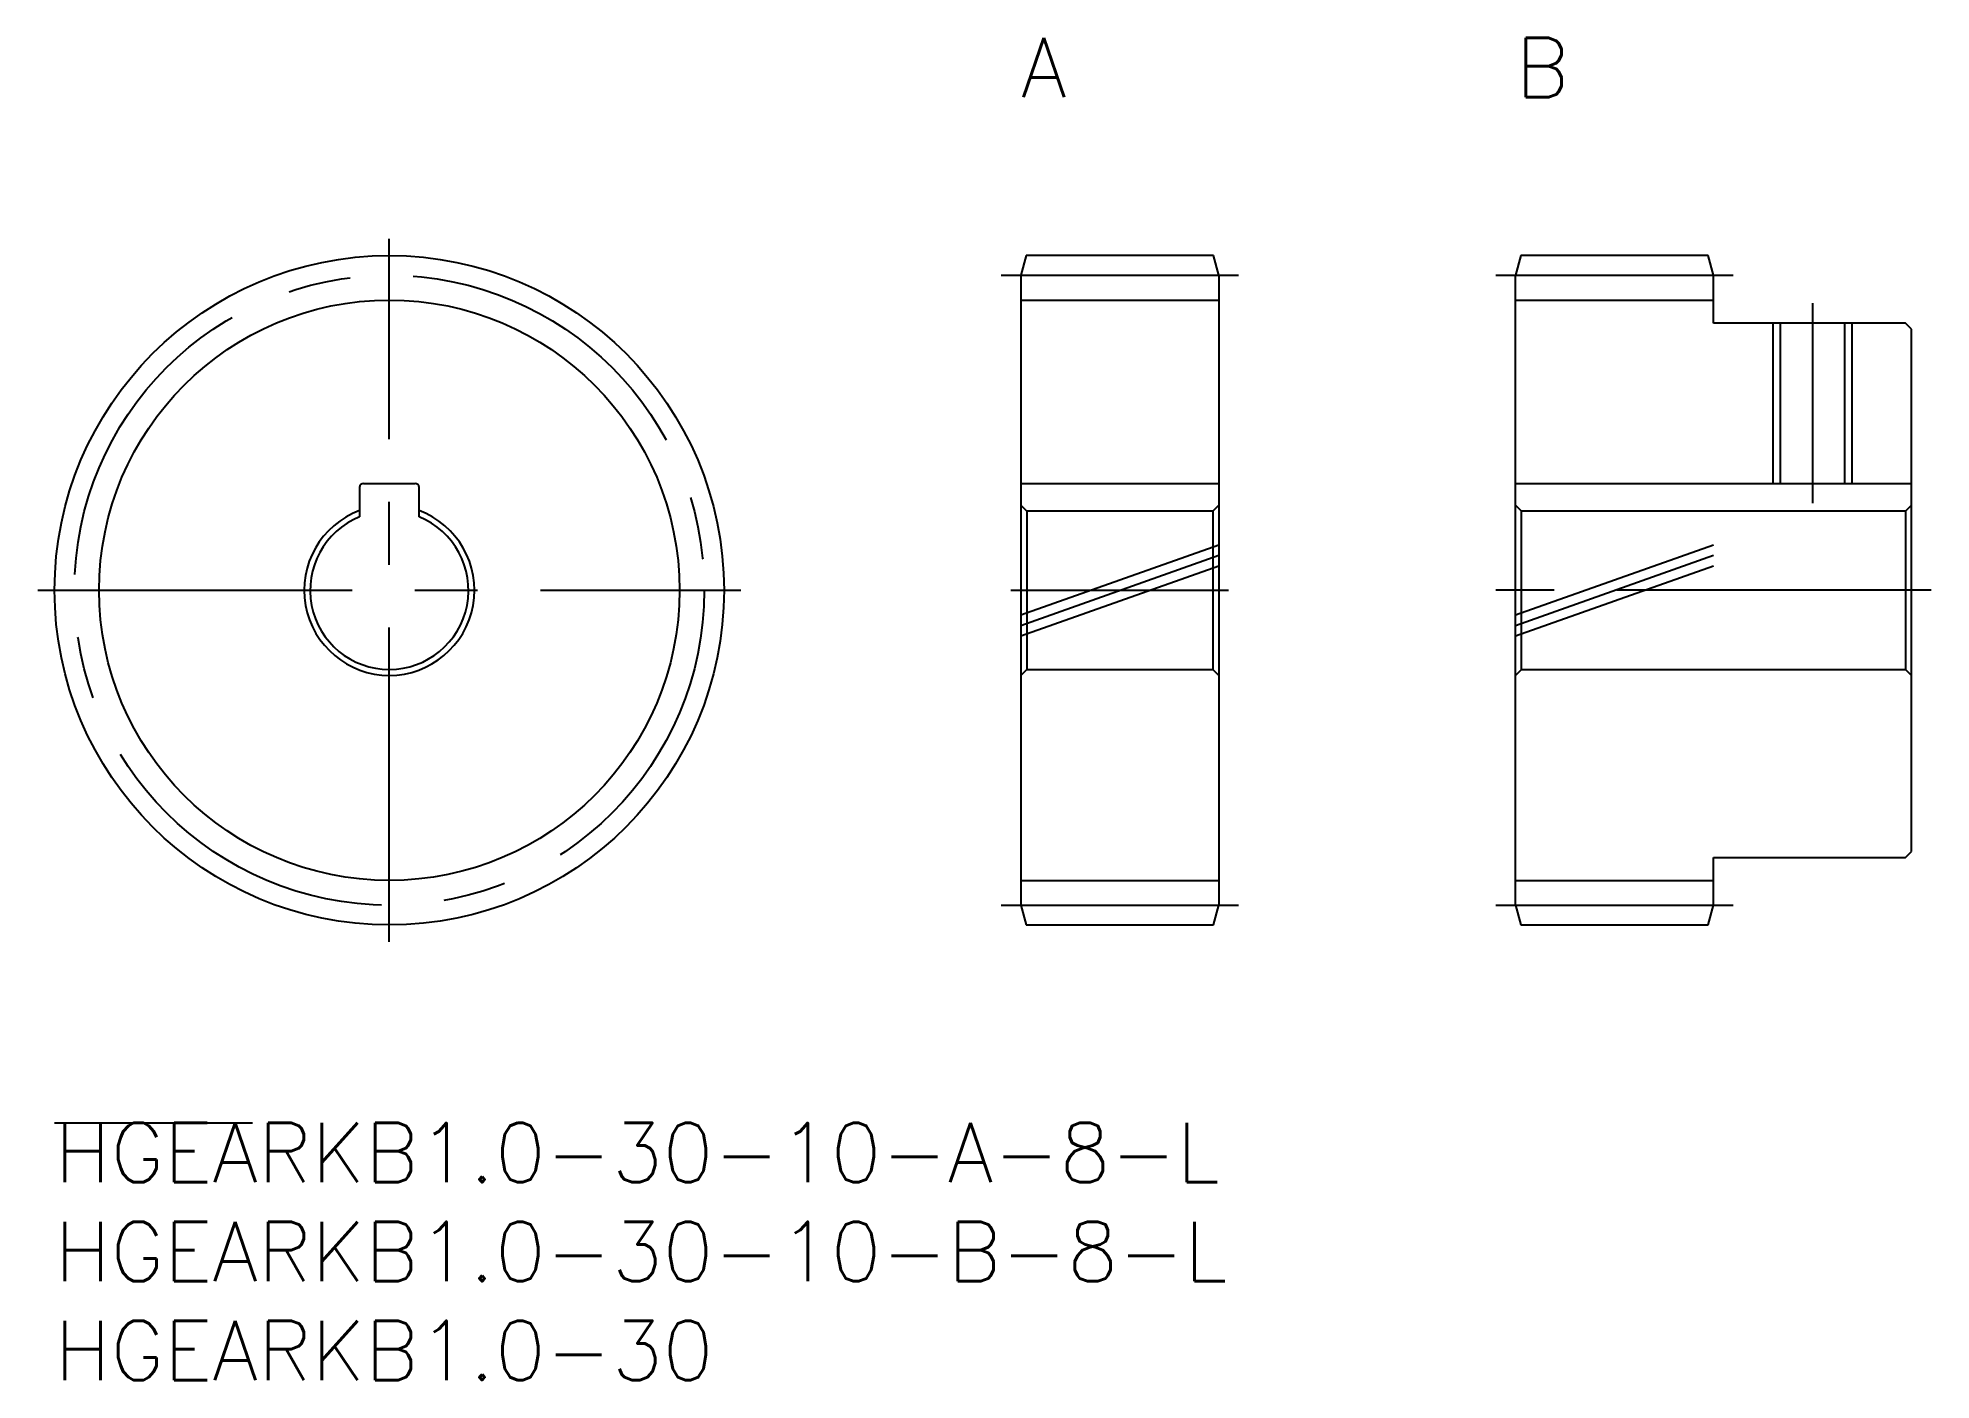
# Model space of a CAD drawing. Extents: x -0.8 to 94.8, y -13 to 54.8.
import ezdxf

# ---------------------------------------------------------------- set-up
doc = ezdxf.new("R2010")
doc.units = 0
doc.header["$LTSCALE"] = 0.5
doc.linetypes.add('CENTER', pattern=[50.8, 31.75, -6.35, 6.35, -6.35])
doc.linetypes.add('PHANTOM', pattern=[63.5, 31.75, -6.35, 6.35, -6.35, 6.35, -6.35])
for name, color, linetype in [('MSM_CENTER', 1, 'CENTER'), ('MSM_CONTINUOUS', 7, 'CONTINUOUS'), ('MSM_IMAGINARY', 6, 'PHANTOM'), ('MSM_NARROW', 5, 'CONTINUOUS'), ('MSM_PART_NUMBER', 7, 'CONTINUOUS')]:
    doc.layers.add(name, color=color, linetype=linetype)
doc.styles.get("Standard").update_dxf_attribs({"font": 'txt.shx', "height": 1, "bigfont": 'bigfont.shx'})

# ---------------------------------------------------------------- blocks, each defined once
blk = doc.blocks.new('*U27')
at = {"layer": 'MSM_PART_NUMBER'}
blk.add_text('HGEARKB1.0-30-10-A-8-L', height=3, dxfattribs=at).set_placement((0, -3))
blk = doc.blocks.new('*U28')
at = {"layer": 'MSM_PART_NUMBER'}
blk.add_text('HGEARKB1.0-30-10-B-8-L', height=3, dxfattribs=at).set_placement((0, -8))
blk = doc.blocks.new('*U29')
at = {"layer": 'MSM_PART_NUMBER'}
blk.add_text('HGEARKB1.0-30', height=3, dxfattribs=at).set_placement((0, -13))

msp = doc.modelspace()

# ---------------------------------------------------------------- linework, layer by layer
at = {"layer": 'MSM_CENTER'}
for p, q in [((16.915, 9.154), (16.915, 44.676)), ((47.83, 42.83), (59.83, 42.83)), ((72.83, 42.83), (84.83, 42.83)), ((88.83, 41.415), (88.83, 31.315)), ((-0.846, 26.915), (34.676, 26.915)), ((48.33, 26.915), (59.33, 26.915)), ((94.83, 26.915), (72.83, 26.915)), ((47.83, 11), (59.83, 11)), ((72.83, 11), (84.83, 11))]:
    msp.add_line(p, q, dxfattribs=at)
msp.add_circle((16.915, 26.915), 15.915, dxfattribs=at)
at = {"layer": 'MSM_CONTINUOUS'}
for p, q in [((49.098, 43.83), (48.83, 42.83)), ((58.562, 43.83), (49.098, 43.83)), ((58.83, 42.83), (58.562, 43.83)), ((74.098, 43.83), (73.83, 42.83)), ((83.562, 43.83), (74.098, 43.83)), ((83.83, 42.83), (83.562, 43.83)), ((48.83, 42.83), (48.83, 11)), ((58.83, 42.83), (58.83, 11)), ((73.83, 11), (73.83, 42.83)), ((83.83, 40.415), (83.83, 42.83)), ((48.83, 41.58), (58.83, 41.58)), ((73.83, 41.58), (83.83, 41.58)), ((93.53, 40.415), (83.83, 40.415)), ((87.209, 40.415), (87.209, 32.315)), ((90.451, 40.415), (90.451, 32.315)), ((93.83, 40.115), (93.53, 40.415)), ((93.83, 13.715), (93.83, 40.115)), ((15.415, 32.115), (15.415, 30.623)), ((15.615, 32.315), (18.215, 32.315)), ((18.415, 30.623), (18.415, 32.115)), ((48.83, 32.315), (58.83, 32.315)), ((73.83, 32.315), (93.83, 32.315)), ((49.13, 30.915), (48.83, 31.215)), ((58.53, 30.915), (49.13, 30.915)), ((49.13, 30.915), (49.13, 22.915)), ((58.83, 31.215), (58.53, 30.915)), ((58.53, 30.915), (58.53, 22.915)), ((74.13, 30.915), (73.83, 31.215)), ((93.53, 30.915), (74.13, 30.915)), ((74.13, 22.915), (74.13, 30.915)), ((93.83, 31.215), (93.53, 30.915)), ((93.53, 30.915), (93.53, 22.915)), ((48.83, 22.615), (49.13, 22.915)), ((49.13, 22.915), (58.53, 22.915)), ((58.53, 22.915), (58.83, 22.615)), ((73.83, 22.615), (74.13, 22.915)), ((74.13, 22.915), (93.53, 22.915)), ((93.53, 22.915), (93.83, 22.615)), ((83.83, 13.415), (93.53, 13.415)), ((83.83, 11), (83.83, 13.415)), ((93.53, 13.415), (93.83, 13.715)), ((48.83, 12.25), (58.83, 12.25)), ((73.83, 12.25), (83.83, 12.25)), ((48.83, 11), (49.098, 10)), ((58.562, 10), (58.83, 11)), ((73.83, 11), (74.098, 10)), ((83.562, 10), (83.83, 11)), ((49.098, 10), (58.562, 10)), ((74.098, 10), (83.562, 10)), ((0, 0), (10, 0))]:
    msp.add_line(p, q, dxfattribs=at)
msp.add_circle((16.915, 26.915), 16.915, dxfattribs=at)
for centre, radius, start, end in [((15.615, 32.115), 0.2, 90, 180), ((18.215, 32.115), 0.2, 0, 90), ((16.915, 26.915), 4.3, 110.41621, 69.58379), ((16.915, 26.915), 4, 112.02431, 67.97569)]:
    msp.add_arc(centre, radius, start, end, dxfattribs=at)
at = {"layer": 'MSM_IMAGINARY'}
for p, q in [((48.83, 25.672), (58.83, 29.219)), ((73.83, 25.672), (83.83, 29.219)), ((48.83, 25.142), (58.83, 28.688)), ((48.83, 24.611), (58.83, 28.158)), ((73.83, 25.142), (83.83, 28.688)), ((73.83, 24.611), (83.83, 28.158))]:
    msp.add_line(p, q, dxfattribs=at)
at = {"layer": 'MSM_NARROW'}
for p, q in [((86.83, 40.415), (86.83, 32.315)), ((90.83, 40.415), (90.83, 32.315))]:
    msp.add_line(p, q, dxfattribs=at)
msp.add_circle((16.915, 26.915), 14.665, dxfattribs=at)

# ---------------------------------------------------------------- block references
at = {"layer": 'MSM_CONTINUOUS'}
for name in ['*U27', '*U28', '*U29']:
    msp.add_blockref(name, (0, 0), dxfattribs=at)

# ---------------------------------------------------------------- texts
at = {"layer": 'MSM_PART_NUMBER'}
for s, p in [('A', (48.83, 51.83)), ('B', (73.83, 51.83))]:
    msp.add_text(s, height=3, dxfattribs=at).set_placement(p)

doc.saveas('drawing.dxf')
